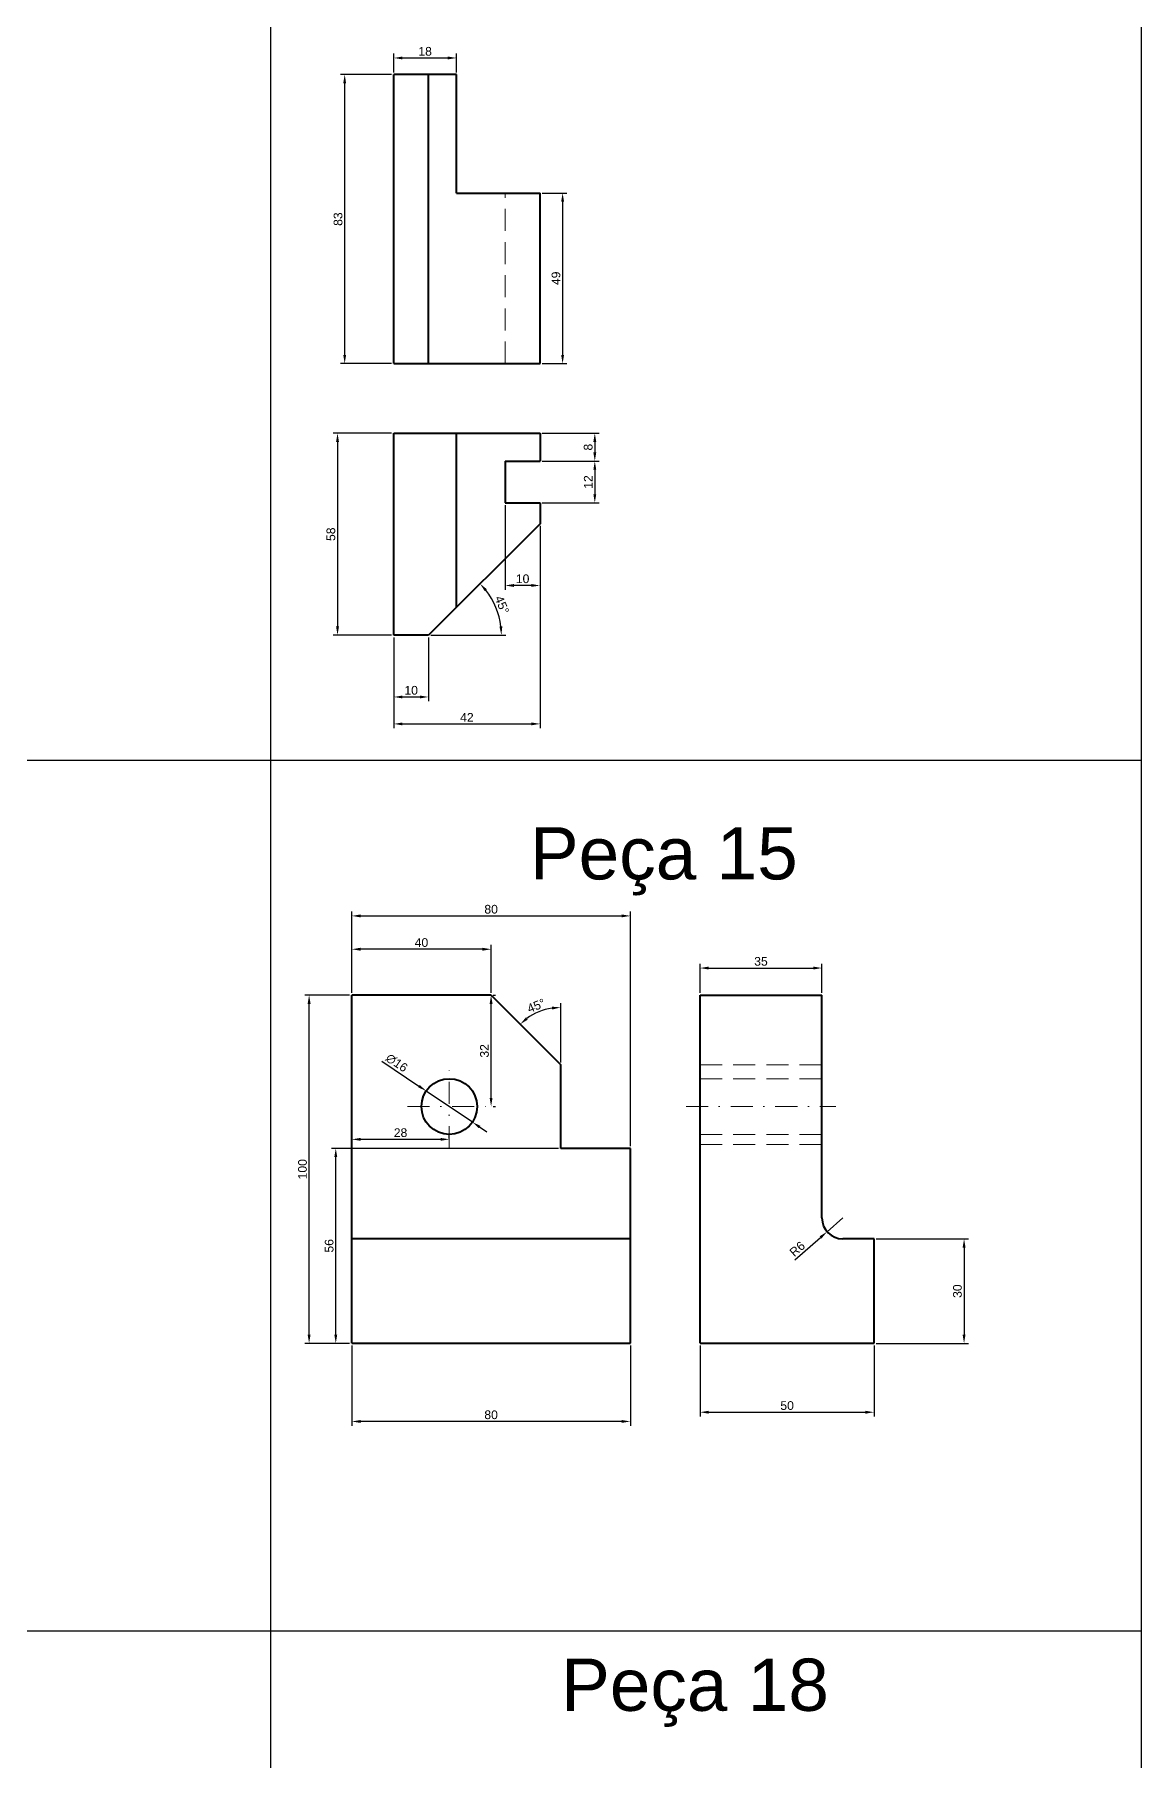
# Model space of a CAD drawing. Header units: millimetres. Extents: x 4747 to 5497, y -1036 to 2514.
# Drawn here: x 5179.6 to 5497.5, y 1226.5 to 1722.2 of the extents above; entities that cross this region are included whole.
import ezdxf

# ---------------------------------------------------------------- set-up
doc = ezdxf.new("R2010")
doc.units = ezdxf.units.MM
doc.linetypes.add('DASHDOT2', pattern=[12.7, 6.35, -3.175, 0, -3.175])
doc.linetypes.add('DASHED2', pattern=[9.525, 6.35, -3.175])
for name, color, linetype, lineweight in [('Cotas', 6, 'Continuous', 20), ('Linha de Centro', 20, 'DASHDOT2', 20), ('Outline', 7, 'Continuous', 40)]:
    doc.layers.add(name, color=color, linetype=linetype, lineweight=lineweight)
doc.layers.add('Linha Tracejada', color=131, linetype='DASHED2', lineweight=20, plot=False)
doc.styles.get("Standard").update_dxf_attribs({"font": 'arial.ttf'})
doc.dimstyles.new('ISO-25', dxfattribs={"dimtxt": 2.5, "dimasz": 2.5, "dimexe": 1.25, "dimexo": 0.625, "dimtad": 1, "dimtxsty": 'Standard', "dimcen": 2.5, "dimadec": 0, "dimazin": 0, "dimtfac": 1, "dimtmove": 0, "dimatfit": 3, "dimfxl": 1, "dimarcsym": 0})

# ---------------------------------------------------------------- blocks, each defined once
blk = doc.blocks.new('*D112')
at = {"layer": 'Cotas', "color": 0, "lineweight": -2, "transparency": 16777216}
for p, q in [((5282.77, 1711.31), (5282.77, 1716.71)), ((5285.27, 1715.46), (5298.27, 1715.46)), ((5300.77, 1711.31), (5300.77, 1716.71))]:
    blk.add_line(p, q, dxfattribs=at)
at = {"layer": 'Cotas', "color": 0, "transparency": 16777216}
for points in [[(5285.27, 1715.88), (5285.27, 1715.05), (5282.77, 1715.46)], [(5298.27, 1715.88), (5298.27, 1715.05), (5300.77, 1715.46)]]:
    blk.add_solid(points, dxfattribs=at)
at = {"layer": 'Defpoints', "color": 0, "transparency": 16777216}
for p in [(5300.77, 1715.46), (5282.77, 1710.68), (5300.77, 1710.68)]:
    blk.add_point(p, dxfattribs=at)
at = {"layer": 'Cotas', "color": 0, "transparency": 16777216, "insert": (5291.77, 1717.36), "char_height": 2.5, "attachment_point": 5}
blk.add_mtext('18', dxfattribs=at)
blk = doc.blocks.new('*D113')
at = {"layer": 'Cotas', "color": 0, "lineweight": -2, "transparency": 16777216}
for p, q in [((5282.15, 1710.68), (5267.43, 1710.68)), ((5268.68, 1630.18), (5268.68, 1708.18)), ((5282.15, 1627.68), (5267.43, 1627.68))]:
    blk.add_line(p, q, dxfattribs=at)
at = {"layer": 'Cotas', "color": 0, "transparency": 16777216}
for points in [[(5268.26, 1708.18), (5269.09, 1708.18), (5268.68, 1710.68)], [(5268.26, 1630.18), (5269.09, 1630.18), (5268.68, 1627.68)]]:
    blk.add_solid(points, dxfattribs=at)
at = {"layer": 'Defpoints', "color": 0, "transparency": 16777216}
for p in [(5268.68, 1710.68), (5282.77, 1710.68), (5282.77, 1627.68)]:
    blk.add_point(p, dxfattribs=at)
at = {"layer": 'Cotas', "color": 0, "transparency": 16777216, "insert": (5266.78, 1669.18), "char_height": 2.5, "attachment_point": 5, "rotation": 90}
blk.add_mtext('83', dxfattribs=at)
blk = doc.blocks.new('*D114')
at = {"layer": 'Cotas', "color": 0, "lineweight": -2, "transparency": 16777216}
for p, q in [((5325.4, 1676.68), (5332.51, 1676.68)), ((5331.26, 1674.18), (5331.26, 1630.18)), ((5325.4, 1627.68), (5332.51, 1627.68))]:
    blk.add_line(p, q, dxfattribs=at)
at = {"layer": 'Cotas', "color": 0, "transparency": 16777216}
for points in [[(5330.84, 1674.18), (5331.67, 1674.18), (5331.26, 1676.68)], [(5330.84, 1630.18), (5331.67, 1630.18), (5331.26, 1627.68)]]:
    blk.add_solid(points, dxfattribs=at)
at = {"layer": 'Defpoints', "color": 0, "transparency": 16777216}
for p in [(5324.77, 1676.68), (5324.77, 1627.68), (5331.26, 1627.68)]:
    blk.add_point(p, dxfattribs=at)
at = {"layer": 'Cotas', "color": 0, "transparency": 16777216, "insert": (5329.36, 1652.18), "char_height": 2.5, "attachment_point": 5, "rotation": 90}
blk.add_mtext('49', dxfattribs=at)
blk = doc.blocks.new('*D115')
at = {"layer": 'Cotas', "color": 0, "lineweight": -2, "transparency": 16777216}
for p, q in [((5325.4, 1607.68), (5341.75, 1607.68)), ((5340.5, 1605.18), (5340.5, 1602.18)), ((5325.4, 1599.68), (5341.75, 1599.68))]:
    blk.add_line(p, q, dxfattribs=at)
at = {"layer": 'Cotas', "color": 0, "transparency": 16777216}
for points in [[(5340.08, 1605.18), (5340.92, 1605.18), (5340.5, 1607.68)], [(5340.08, 1602.18), (5340.92, 1602.18), (5340.5, 1599.68)]]:
    blk.add_solid(points, dxfattribs=at)
at = {"layer": 'Defpoints', "color": 0, "transparency": 16777216}
for p in [(5324.77, 1607.68), (5324.77, 1599.68), (5340.5, 1599.68)]:
    blk.add_point(p, dxfattribs=at)
at = {"layer": 'Cotas', "color": 0, "transparency": 16777216, "insert": (5338.6, 1603.68), "char_height": 2.5, "attachment_point": 5, "rotation": 90}
blk.add_mtext('8', dxfattribs=at)
blk = doc.blocks.new('*D116')
at = {"layer": 'Cotas', "color": 0, "lineweight": -2, "transparency": 16777216}
for p, q in [((5325.4, 1599.68), (5341.75, 1599.68)), ((5340.5, 1597.18), (5340.5, 1590.18)), ((5325.4, 1587.68), (5341.75, 1587.68))]:
    blk.add_line(p, q, dxfattribs=at)
at = {"layer": 'Cotas', "color": 0, "transparency": 16777216}
for points in [[(5340.08, 1597.18), (5340.92, 1597.18), (5340.5, 1599.68)], [(5340.08, 1590.18), (5340.92, 1590.18), (5340.5, 1587.68)]]:
    blk.add_solid(points, dxfattribs=at)
at = {"layer": 'Defpoints', "color": 0, "transparency": 16777216}
for p in [(5324.77, 1599.68), (5324.77, 1587.68), (5340.5, 1587.68)]:
    blk.add_point(p, dxfattribs=at)
at = {"layer": 'Cotas', "color": 0, "transparency": 16777216, "insert": (5338.62, 1593.68), "char_height": 2.5, "attachment_point": 5, "rotation": 90}
blk.add_mtext('12', dxfattribs=at)
blk = doc.blocks.new('*D117')
at = {"layer": 'Cotas', "color": 0, "lineweight": -2, "transparency": 16777216}
for p, q in [((5282.15, 1607.68), (5265.37, 1607.68)), ((5266.62, 1605.18), (5266.62, 1552.18)), ((5282.15, 1549.68), (5265.37, 1549.68))]:
    blk.add_line(p, q, dxfattribs=at)
at = {"layer": 'Cotas', "color": 0, "transparency": 16777216}
for points in [[(5266.2, 1605.18), (5267.04, 1605.18), (5266.62, 1607.68)], [(5266.2, 1552.18), (5267.04, 1552.18), (5266.62, 1549.68)]]:
    blk.add_solid(points, dxfattribs=at)
at = {"layer": 'Defpoints', "color": 0, "transparency": 16777216}
for p in [(5282.77, 1607.68), (5266.62, 1549.68), (5282.77, 1549.68)]:
    blk.add_point(p, dxfattribs=at)
at = {"layer": 'Cotas', "color": 0, "transparency": 16777216, "insert": (5264.72, 1578.68), "char_height": 2.5, "attachment_point": 5, "rotation": 90}
blk.add_mtext('58', dxfattribs=at)
blk = doc.blocks.new('*D118')
at = {"layer": 'Cotas', "color": 0, "lineweight": -2, "transparency": 16777216}
for p, q in [((5282.77, 1549.06), (5282.77, 1530.69)), ((5292.77, 1549.06), (5292.77, 1530.69)), ((5285.27, 1531.94), (5290.27, 1531.94))]:
    blk.add_line(p, q, dxfattribs=at)
at = {"layer": 'Cotas', "color": 0, "transparency": 16777216}
for points in [[(5285.27, 1532.36), (5285.27, 1531.53), (5282.77, 1531.94)], [(5290.27, 1532.36), (5290.27, 1531.53), (5292.77, 1531.94)]]:
    blk.add_solid(points, dxfattribs=at)
at = {"layer": 'Defpoints', "color": 0, "transparency": 16777216}
for p in [(5282.77, 1549.68), (5292.77, 1549.68), (5292.77, 1531.94)]:
    blk.add_point(p, dxfattribs=at)
at = {"layer": 'Cotas', "color": 0, "transparency": 16777216, "insert": (5287.77, 1533.84), "char_height": 2.5, "attachment_point": 5}
blk.add_mtext('10', dxfattribs=at)
blk = doc.blocks.new('*D119')
at = {"layer": 'Cotas', "color": 0, "lineweight": -2, "transparency": 16777216}
for p, q in [((5324.77, 1581.06), (5324.77, 1522.95)), ((5282.77, 1549.06), (5282.77, 1522.95)), ((5285.27, 1524.2), (5322.27, 1524.2))]:
    blk.add_line(p, q, dxfattribs=at)
at = {"layer": 'Cotas', "color": 0, "transparency": 16777216}
for points in [[(5285.27, 1524.62), (5285.27, 1523.79), (5282.77, 1524.2)], [(5322.27, 1524.62), (5322.27, 1523.79), (5324.77, 1524.2)]]:
    blk.add_solid(points, dxfattribs=at)
at = {"layer": 'Defpoints', "color": 0, "transparency": 16777216}
for p in [(5324.77, 1581.68), (5282.77, 1549.68), (5324.77, 1524.2)]:
    blk.add_point(p, dxfattribs=at)
at = {"layer": 'Cotas', "color": 0, "transparency": 16777216, "insert": (5303.77, 1526.08), "char_height": 2.5, "attachment_point": 5}
blk.add_mtext('42', dxfattribs=at)
blk = doc.blocks.new('*D120')
at = {"layer": 'Cotas', "color": 0, "lineweight": -2, "transparency": 16777216}
blk.add_line((5293.4, 1549.68), (5314.93, 1549.68), dxfattribs=at)
blk.add_arc((5292.77, 1549.68), 20.91, 6.8555, 38.1445, dxfattribs=at)
at = {"layer": 'Cotas', "color": 0, "transparency": 16777216}
for points in [[(5308.9, 1562.32), (5309.53, 1562.87), (5307.55, 1564.46)], [(5313.94, 1552.2), (5313.11, 1552.15), (5313.68, 1549.68)]]:
    blk.add_solid(points, dxfattribs=at)
at = {"layer": 'Defpoints', "color": 0, "transparency": 16777216}
for p in [(5324.77, 1581.68), (5312.97, 1555.09), (5282.77, 1549.68), (5292.77, 1549.68), (5292.77, 1549.68)]:
    blk.add_point(p, dxfattribs=at)
at = {"layer": 'Cotas', "color": 0, "transparency": 16777216, "insert": (5313.84, 1558.41), "char_height": 2.5, "attachment_point": 5, "rotation": 292.5}
blk.add_mtext('45°', dxfattribs=at)
blk = doc.blocks.new('*D138')
at = {"layer": 'Cotas', "color": 0, "lineweight": -2, "transparency": 16777216}
for p, q in [((5270.72, 1345.68), (5270.72, 1322.62)), ((5350.72, 1345.68), (5350.72, 1322.62)), ((5348.22, 1323.87), (5273.22, 1323.87))]:
    blk.add_line(p, q, dxfattribs=at)
at = {"layer": 'Cotas', "color": 0, "transparency": 16777216}
for points in [[(5273.22, 1324.28), (5273.22, 1323.45), (5270.72, 1323.87)], [(5348.22, 1324.28), (5348.22, 1323.45), (5350.72, 1323.87)]]:
    blk.add_solid(points, dxfattribs=at)
at = {"layer": 'Defpoints', "color": 0, "transparency": 16777216}
for p in [(5270.72, 1346.3), (5350.72, 1346.3), (5270.72, 1323.87)]:
    blk.add_point(p, dxfattribs=at)
at = {"layer": 'Cotas', "color": 0, "transparency": 16777216, "insert": (5310.72, 1325.77), "char_height": 2.5, "attachment_point": 5}
blk.add_mtext('80', dxfattribs=at)
blk = doc.blocks.new('*D139')
at = {"layer": 'Cotas', "color": 0, "lineweight": -2, "transparency": 16777216}
for p, q in [((5370.72, 1345.68), (5370.72, 1325.27)), ((5420.72, 1345.68), (5420.72, 1325.27)), ((5373.22, 1326.52), (5418.22, 1326.52))]:
    blk.add_line(p, q, dxfattribs=at)
at = {"layer": 'Cotas', "color": 0, "transparency": 16777216}
for points in [[(5373.22, 1326.93), (5373.22, 1326.1), (5370.72, 1326.52)], [(5418.22, 1326.93), (5418.22, 1326.1), (5420.72, 1326.52)]]:
    blk.add_solid(points, dxfattribs=at)
at = {"layer": 'Defpoints', "color": 0, "transparency": 16777216}
for p in [(5370.72, 1346.3), (5420.72, 1346.3), (5420.72, 1326.52)]:
    blk.add_point(p, dxfattribs=at)
at = {"layer": 'Cotas', "color": 0, "transparency": 16777216, "insert": (5395.72, 1328.42), "char_height": 2.5, "attachment_point": 5}
blk.add_mtext('50', dxfattribs=at)
blk = doc.blocks.new('*D140')
at = {"layer": 'Cotas', "color": 0, "lineweight": -2, "transparency": 16777216}
for p, q in [((5421.34, 1376.3), (5447.79, 1376.3)), ((5446.54, 1373.8), (5446.54, 1348.8)), ((5421.34, 1346.3), (5447.79, 1346.3))]:
    blk.add_line(p, q, dxfattribs=at)
at = {"layer": 'Cotas', "color": 0, "transparency": 16777216}
for points in [[(5446.12, 1373.8), (5446.96, 1373.8), (5446.54, 1376.3)], [(5446.12, 1348.8), (5446.96, 1348.8), (5446.54, 1346.3)]]:
    blk.add_solid(points, dxfattribs=at)
at = {"layer": 'Defpoints', "color": 0, "transparency": 16777216}
for p in [(5420.72, 1376.3), (5420.72, 1346.3), (5446.54, 1346.3)]:
    blk.add_point(p, dxfattribs=at)
at = {"layer": 'Cotas', "color": 0, "transparency": 16777216, "insert": (5444.64, 1361.3), "char_height": 2.5, "attachment_point": 5, "rotation": 90}
blk.add_mtext('30', dxfattribs=at)
blk = doc.blocks.new('*D141')
at = {"layer": 'Cotas', "color": 0, "lineweight": -2, "transparency": 16777216}
for p, q in [((5411.72, 1382.3), (5407.2, 1378.36)), ((5397.91, 1370.24), (5405.32, 1376.71))]:
    blk.add_line(p, q, dxfattribs=at)
at = {"layer": 'Cotas', "color": 0, "transparency": 16777216}
blk.add_solid([(5405.04, 1377.03), (5405.59, 1376.4), (5407.2, 1378.36)], dxfattribs=at)
at = {"layer": 'Defpoints', "color": 0, "transparency": 16777216}
for p in [(5407.2, 1378.36), (5411.72, 1382.3)]:
    blk.add_point(p, dxfattribs=at)
at = {"layer": 'Cotas', "color": 0, "transparency": 16777216, "insert": (5398.65, 1373.41), "char_height": 2.5, "attachment_point": 5, "rotation": 41.1419}
blk.add_mtext('R6', dxfattribs=at)
blk = doc.blocks.new('*D142')
at = {"layer": 'Cotas', "color": 0, "lineweight": -2, "transparency": 16777216}
for p, q in [((5370.72, 1446.93), (5370.72, 1455.34)), ((5373.22, 1454.09), (5403.22, 1454.09)), ((5405.72, 1446.93), (5405.72, 1455.34))]:
    blk.add_line(p, q, dxfattribs=at)
at = {"layer": 'Cotas', "color": 0, "transparency": 16777216}
for points in [[(5373.22, 1454.51), (5373.22, 1453.67), (5370.72, 1454.09)], [(5403.22, 1454.51), (5403.22, 1453.67), (5405.72, 1454.09)]]:
    blk.add_solid(points, dxfattribs=at)
at = {"layer": 'Defpoints', "color": 0, "transparency": 16777216}
for p in [(5405.72, 1454.09), (5370.72, 1446.3), (5405.72, 1446.3)]:
    blk.add_point(p, dxfattribs=at)
at = {"layer": 'Cotas', "color": 0, "transparency": 16777216, "insert": (5388.22, 1455.99), "char_height": 2.5, "attachment_point": 5}
blk.add_mtext('35', dxfattribs=at)
blk = doc.blocks.new('*D143')
at = {"layer": 'Cotas', "color": 0, "lineweight": -2, "transparency": 16777216}
for p, q in [((5270.72, 1446.93), (5270.72, 1460.74)), ((5308.22, 1459.49), (5273.22, 1459.49)), ((5310.72, 1446.93), (5310.72, 1460.74))]:
    blk.add_line(p, q, dxfattribs=at)
at = {"layer": 'Cotas', "color": 0, "transparency": 16777216}
for points in [[(5273.22, 1459.91), (5273.22, 1459.07), (5270.72, 1459.49)], [(5308.22, 1459.91), (5308.22, 1459.07), (5310.72, 1459.49)]]:
    blk.add_solid(points, dxfattribs=at)
at = {"layer": 'Defpoints', "color": 0, "transparency": 16777216}
for p in [(5270.72, 1459.49), (5270.72, 1446.3), (5310.72, 1446.3)]:
    blk.add_point(p, dxfattribs=at)
at = {"layer": 'Cotas', "color": 0, "transparency": 16777216, "insert": (5290.72, 1461.39), "char_height": 2.5, "attachment_point": 5}
blk.add_mtext('40', dxfattribs=at)
blk = doc.blocks.new('*D145')
at = {"layer": 'Cotas', "color": 0, "lineweight": -2, "transparency": 16777216}
for p, q in [((5270.09, 1446.3), (5257.21, 1446.3)), ((5258.46, 1348.8), (5258.46, 1443.8)), ((5270.09, 1346.3), (5257.21, 1346.3))]:
    blk.add_line(p, q, dxfattribs=at)
at = {"layer": 'Cotas', "color": 0, "transparency": 16777216}
for points in [[(5258.04, 1443.8), (5258.88, 1443.8), (5258.46, 1446.3)], [(5258.04, 1348.8), (5258.88, 1348.8), (5258.46, 1346.3)]]:
    blk.add_solid(points, dxfattribs=at)
at = {"layer": 'Defpoints', "color": 0, "transparency": 16777216}
for p in [(5258.46, 1446.3), (5270.72, 1446.3), (5270.72, 1346.3)]:
    blk.add_point(p, dxfattribs=at)
at = {"layer": 'Cotas', "color": 0, "transparency": 16777216, "insert": (5256.56, 1396.3), "char_height": 2.5, "attachment_point": 5, "rotation": 90}
blk.add_mtext('100', dxfattribs=at)
blk = doc.blocks.new('*D269')
at = {"layer": 'Cotas', "color": 0, "lineweight": -2, "transparency": 16777216}
for p, q in [((5314.77, 1587.06), (5314.77, 1562.71)), ((5324.77, 1581.06), (5324.77, 1562.71)), ((5322.27, 1563.96), (5317.27, 1563.96))]:
    blk.add_line(p, q, dxfattribs=at)
at = {"layer": 'Cotas', "color": 0, "transparency": 16777216}
for points in [[(5317.27, 1564.38), (5317.27, 1563.55), (5314.77, 1563.96)], [(5322.27, 1564.38), (5322.27, 1563.55), (5324.77, 1563.96)]]:
    blk.add_solid(points, dxfattribs=at)
at = {"layer": 'Defpoints', "color": 0, "transparency": 16777216}
for p in [(5314.77, 1587.68), (5324.77, 1581.68), (5314.77, 1563.96)]:
    blk.add_point(p, dxfattribs=at)
at = {"layer": 'Cotas', "color": 0, "transparency": 16777216, "insert": (5319.77, 1565.87), "char_height": 2.5, "attachment_point": 5}
blk.add_mtext('10', dxfattribs=at)
blk = doc.blocks.new('*D284')
at = {"layer": 'Cotas', "color": 0, "lineweight": -2, "transparency": 16777216}
for p, q in [((5270.72, 1446.93), (5270.72, 1470.31)), ((5273.22, 1469.06), (5348.22, 1469.06)), ((5350.72, 1402.93), (5350.72, 1470.31))]:
    blk.add_line(p, q, dxfattribs=at)
at = {"layer": 'Cotas', "color": 0, "transparency": 16777216}
for points in [[(5273.22, 1469.48), (5273.22, 1468.65), (5270.72, 1469.06)], [(5348.22, 1469.48), (5348.22, 1468.65), (5350.72, 1469.06)]]:
    blk.add_solid(points, dxfattribs=at)
at = {"layer": 'Defpoints', "color": 0, "transparency": 16777216}
for p in [(5350.72, 1469.06), (5270.72, 1446.3), (5350.72, 1402.3)]:
    blk.add_point(p, dxfattribs=at)
at = {"layer": 'Cotas', "color": 0, "transparency": 16777216, "insert": (5310.72, 1470.96), "char_height": 2.5, "attachment_point": 5}
blk.add_mtext('80', dxfattribs=at)
blk = doc.blocks.new('*D285')
at = {"layer": 'Cotas', "color": 0, "lineweight": -2, "transparency": 16777216}
blk.add_line((5330.72, 1426.93), (5330.72, 1444.02), dxfattribs=at)
blk.add_arc((5330.72, 1426.3), 16.47, 98.7047, 126.2953, dxfattribs=at)
at = {"layer": 'Cotas', "color": 0, "transparency": 16777216}
for points in [[(5328.19, 1443), (5328.26, 1442.17), (5330.72, 1442.77)], [(5321.24, 1439.26), (5320.7, 1439.9), (5319.07, 1437.95)]]:
    blk.add_solid(points, dxfattribs=at)
at = {"layer": 'Defpoints', "color": 0, "transparency": 16777216}
for p in [(5310.72, 1446.3), (5326.45, 1442.21), (5330.72, 1426.3), (5330.72, 1426.3), (5330.72, 1402.3)]:
    blk.add_point(p, dxfattribs=at)
at = {"layer": 'Cotas', "color": 0, "transparency": 16777216, "insert": (5323.69, 1443.27), "char_height": 2.5, "attachment_point": 5, "rotation": 22.5}
blk.add_mtext('45°', dxfattribs=at)
blk = doc.blocks.new('*D286')
at = {"layer": 'Cotas', "color": 0, "lineweight": -2, "transparency": 16777216}
for p, q in [((5279.39, 1427.33), (5290.01, 1420.17)), ((5305.35, 1409.83), (5292.08, 1418.77)), ((5307.42, 1408.44), (5309.5, 1407.04))]:
    blk.add_line(p, q, dxfattribs=at)
at = {"layer": 'Cotas', "color": 0, "transparency": 16777216}
for points in [[(5290.24, 1420.52), (5289.78, 1419.83), (5292.08, 1418.77)], [(5307.66, 1408.78), (5307.19, 1408.09), (5305.35, 1409.83)]]:
    blk.add_solid(points, dxfattribs=at)
at = {"layer": 'Defpoints', "color": 0, "transparency": 16777216}
for p in [(5292.08, 1418.77), (5305.35, 1409.83)]:
    blk.add_point(p, dxfattribs=at)
at = {"layer": 'Cotas', "color": 0, "transparency": 16777216, "insert": (5283.62, 1426.85), "char_height": 2.5, "attachment_point": 5, "rotation": 326.0226}
blk.add_mtext('∅16', dxfattribs=at)
blk = doc.blocks.new('*D287')
at = {"layer": 'Cotas', "color": 0, "lineweight": -2, "transparency": 16777216}
for p, q in [((5310.72, 1416.8), (5310.72, 1443.8)), ((5311.34, 1446.3), (5311.97, 1446.3)), ((5311.34, 1414.3), (5311.97, 1414.3))]:
    blk.add_line(p, q, dxfattribs=at)
at = {"layer": 'Cotas', "color": 0, "transparency": 16777216}
for points in [[(5310.3, 1443.8), (5311.13, 1443.8), (5310.72, 1446.3)], [(5310.3, 1416.8), (5311.13, 1416.8), (5310.72, 1414.3)]]:
    blk.add_solid(points, dxfattribs=at)
at = {"layer": 'Defpoints', "color": 0, "transparency": 16777216}
for p in [(5310.72, 1446.3), (5310.72, 1446.3), (5310.72, 1414.3)]:
    blk.add_point(p, dxfattribs=at)
at = {"layer": 'Cotas', "color": 0, "transparency": 16777216, "insert": (5308.82, 1430.3), "char_height": 2.5, "attachment_point": 5, "rotation": 90}
blk.add_mtext('32', dxfattribs=at)
blk = doc.blocks.new('*D288')
at = {"layer": 'Cotas', "color": 0, "lineweight": -2, "transparency": 16777216}
for p, q in [((5270.72, 1402.93), (5270.72, 1406.14)), ((5296.22, 1404.89), (5273.22, 1404.89)), ((5298.72, 1405.16), (5298.72, 1406.14))]:
    blk.add_line(p, q, dxfattribs=at)
at = {"layer": 'Cotas', "color": 0, "transparency": 16777216}
for points in [[(5273.22, 1405.3), (5273.22, 1404.47), (5270.72, 1404.89)], [(5296.22, 1405.3), (5296.22, 1404.47), (5298.72, 1404.89)]]:
    blk.add_solid(points, dxfattribs=at)
at = {"layer": 'Defpoints', "color": 0, "transparency": 16777216}
for p in [(5270.72, 1404.89), (5298.72, 1404.53), (5270.72, 1402.3)]:
    blk.add_point(p, dxfattribs=at)
at = {"layer": 'Cotas', "color": 0, "transparency": 16777216, "insert": (5284.72, 1406.79), "char_height": 2.5, "attachment_point": 5}
blk.add_mtext('28', dxfattribs=at)
blk = doc.blocks.new('*D289')
at = {"layer": 'Cotas', "color": 0, "lineweight": -2, "transparency": 16777216}
for p, q in [((5330.09, 1402.3), (5264.87, 1402.3)), ((5266.12, 1348.8), (5266.12, 1399.8)), ((5270.09, 1346.3), (5264.87, 1346.3))]:
    blk.add_line(p, q, dxfattribs=at)
at = {"layer": 'Cotas', "color": 0, "transparency": 16777216}
for points in [[(5265.7, 1399.8), (5266.53, 1399.8), (5266.12, 1402.3)], [(5265.7, 1348.8), (5266.53, 1348.8), (5266.12, 1346.3)]]:
    blk.add_solid(points, dxfattribs=at)
at = {"layer": 'Defpoints', "color": 0, "transparency": 16777216}
for p in [(5266.12, 1402.3), (5330.72, 1402.3), (5270.72, 1346.3)]:
    blk.add_point(p, dxfattribs=at)
at = {"layer": 'Cotas', "color": 0, "transparency": 16777216, "insert": (5264.22, 1374.3), "char_height": 2.5, "attachment_point": 5, "rotation": 90}
blk.add_mtext('56', dxfattribs=at)

msp = doc.modelspace()

# ---------------------------------------------------------------- linework, layer by layer
for p, q in [((5247.484, 1513.772), (5247.484, 1763.772)), ((5497.484, 1513.772), (5497.484, 1763.772)), ((4997.484, 1513.772), (5247.484, 1513.772)), ((5247.484, 1513.772), (5497.484, 1513.772)), ((5247.484, 1263.772), (5247.484, 1513.772)), ((5497.484, 1263.772), (5497.484, 1513.772)), ((4997.484, 1263.772), (5247.484, 1263.772)), ((5247.484, 1263.772), (5497.484, 1263.772)), ((5247.484, 1013.772), (5247.484, 1263.772)), ((5497.484, 1013.772), (5497.484, 1263.772))]:
    msp.add_line(p, q)
at = {"layer": 'Linha de Centro'}
for p, q in [((5298.718, 1402.304), (5298.718, 1426.304)), ((5286.718, 1414.304), (5310.718, 1414.304)), ((5366.718, 1414.304), (5409.718, 1414.304))]:
    msp.add_line(p, q, dxfattribs=at)
at = {"layer": 'Linha Tracejada'}
for p, q in [((5314.771, 1627.681), (5314.771, 1676.681)), ((5370.718, 1426.304), (5405.718, 1426.304)), ((5370.718, 1422.304), (5405.718, 1422.304)), ((5370.718, 1406.304), (5405.718, 1406.304)), ((5370.718, 1403.397), (5405.718, 1403.397))]:
    msp.add_line(p, q, dxfattribs=at)
at = {"layer": 'Outline'}
for p, q in [((5282.771, 1627.681), (5282.771, 1710.681)), ((5300.771, 1710.681), (5282.771, 1710.681)), ((5292.771, 1627.681), (5292.771, 1710.681)), ((5300.771, 1676.681), (5300.771, 1710.681)), ((5300.771, 1676.681), (5324.771, 1676.681)), ((5324.771, 1627.681), (5324.771, 1676.681)), ((5282.771, 1627.681), (5324.771, 1627.681)), ((5282.771, 1549.681), (5282.771, 1607.681)), ((5282.771, 1607.681), (5324.771, 1607.681)), ((5300.771, 1557.681), (5300.771, 1607.681)), ((5324.771, 1607.681), (5324.771, 1599.681)), ((5314.771, 1599.681), (5324.771, 1599.681)), ((5314.771, 1599.681), (5314.771, 1587.681)), ((5314.771, 1587.681), (5324.771, 1587.681)), ((5324.771, 1587.681), (5324.771, 1581.681)), ((5324.771, 1581.681), (5292.771, 1549.681)), ((5292.771, 1549.681), (5282.771, 1549.681)), ((5310.718, 1446.304), (5270.718, 1446.304)), ((5270.718, 1346.304), (5270.718, 1446.304)), ((5310.718, 1446.304), (5330.718, 1426.304)), ((5370.718, 1346.304), (5370.718, 1446.304)), ((5370.718, 1446.304), (5405.718, 1446.304)), ((5405.718, 1391.304), (5405.718, 1446.304)), ((5330.718, 1402.304), (5330.718, 1426.304)), ((5350.718, 1402.304), (5330.718, 1402.304)), ((5350.718, 1346.304), (5350.718, 1402.304)), ((5405.718, 1382.304), (5405.718, 1391.304)), ((5350.718, 1376.304), (5270.718, 1376.304)), ((5420.718, 1376.304), (5411.718, 1376.304)), ((5420.718, 1376.304), (5411.718, 1376.304)), ((5420.718, 1346.304), (5420.718, 1376.304)), ((5270.718, 1346.304), (5350.718, 1346.304)), ((5370.718, 1346.304), (5420.718, 1346.304))]:
    msp.add_line(p, q, dxfattribs=at)
msp.add_circle((5298.718, 1414.304), 8, dxfattribs=at)
msp.add_arc((5411.718, 1382.304), 6, 180, 270, dxfattribs=at)

# ---------------------------------------------------------------- texts
at = {"layer": 'Outline', "char_height": 15, "attachment_point": 1}
for s, insert in [('Peça 15', (5321.885, 1494.538)), ('Peça 18', (5330.837, 1255.755))]:
    msp.add_mtext_dynamic_manual_height_columns(s, width=109.36013, gutter_width=12.5, heights=[0], dxfattribs=dict(at, insert=insert))

# ---------------------------------------------------------------- dimensions: what is measured, and where the dimension line sits
at = {"layer": 'Cotas'}
for base, p1, p2, picture, middle in [((5300.771, 1715.462), (5282.771, 1710.681), (5300.771, 1710.681), '*D112', (5291.771, 1717.364)), ((5314.771, 1563.965), (5324.771, 1581.681), (5314.771, 1587.681), '*D269', (5319.771, 1565.866)), ((5324.771, 1524.204), (5282.771, 1549.681), (5324.771, 1581.681), '*D119', (5303.771, 1526.084)), ((5292.771, 1531.943), (5282.771, 1549.681), (5292.771, 1549.681), '*D118', (5287.771, 1533.844)), ((5350.718, 1469.063), (5270.718, 1446.304), (5350.718, 1402.304), '*D284', (5310.718, 1470.964)), ((5270.718, 1459.491), (5310.718, 1446.304), (5270.718, 1446.304), '*D143', (5290.718, 1461.393)), ((5405.718, 1454.09), (5370.718, 1446.304), (5405.718, 1446.304), '*D142', (5388.218, 1455.992)), ((5270.718, 1323.867), (5350.718, 1346.304), (5270.718, 1346.304), '*D138', (5310.718, 1325.768)), ((5420.718, 1326.516), (5370.718, 1346.304), (5420.718, 1346.304), '*D139', (5395.718, 1328.417))]:
    dim = msp.add_linear_dim(base=base, p1=p1, p2=p2, dimstyle='ISO-25', dxfattribs=at)
    dim.commit()
    dim.dimension.update_dxf_attribs({"geometry": picture, "text_midpoint": middle})
for base, p1, p2, picture, middle in [((5268.678, 1710.681), (5282.771, 1627.681), (5282.771, 1710.681), '*D113', (5266.776, 1669.181)), ((5266.619, 1549.681), (5282.771, 1607.681), (5282.771, 1549.681), '*D117', (5264.718, 1578.681)), ((5340.5, 1599.681), (5324.771, 1607.681), (5324.771, 1599.681), '*D115', (5338.598, 1603.681)), ((5340.5, 1587.681), (5324.771, 1599.681), (5324.771, 1587.681), '*D116', (5338.62, 1593.681)), ((5258.46, 1446.304), (5270.718, 1346.304), (5270.718, 1446.304), '*D145', (5256.559, 1396.304)), ((5310.718, 1446.304), (5310.718, 1414.304), (5310.718, 1446.304), '*D287', (5308.815, 1430.304)), ((5266.118, 1402.304), (5270.718, 1346.304), (5330.718, 1402.304), '*D289', (5264.217, 1374.304)), ((5446.541, 1346.304), (5420.718, 1376.304), (5420.718, 1346.304), '*D140', (5444.639, 1361.304))]:
    dim = msp.add_linear_dim(base=base, p1=p1, p2=p2, angle=90, dimstyle='ISO-25', dxfattribs=at)
    dim.commit()
    dim.dimension.update_dxf_attribs({"geometry": picture, "text_midpoint": middle})
dim = msp.add_linear_dim(base=(5331.258, 1627.681), p1=(5324.771, 1676.681), p2=(5324.771, 1627.681), angle=90, dimstyle='ISO-25', dxfattribs=at)
dim.commit()
dim.dimension.update_dxf_attribs({"geometry": '*D114', "text_midpoint": (5331.258, 1652.181), "dimtype": 160})
for base, line1, line2, picture, middle in [((5312.966, 1555.092), ((5324.771, 1581.681), (5292.771, 1549.681)), ((5292.771, 1549.681), (5282.771, 1549.681)), '*D120', (5313.839, 1558.407)), ((5326.455, 1442.214), ((5310.718, 1446.304), (5330.718, 1426.304)), ((5330.718, 1402.304), (5330.718, 1426.304)), '*D285', (5323.689, 1443.273))]:
    dim = msp.add_angular_dim_2l(base=base, line1=line1, line2=line2, dimstyle='ISO-25', dxfattribs=at)
    dim.commit()
    dim.dimension.update_dxf_attribs({"geometry": picture, "text_midpoint": middle})
dim = msp.add_diameter_dim_2p(p1=(5305.352, 1409.833), p2=(5292.084, 1418.775), dimstyle='ISO-25', dxfattribs=at)
dim.commit()
dim.dimension.update_dxf_attribs({"geometry": '*D286', "text_midpoint": (5282.523, 1425.218), "dimtype": 163})
dim = msp.add_linear_dim(base=(5270.718, 1404.885), p1=(5298.718, 1404.532), p2=(5270.718, 1402.304), dimstyle='ISO-25', dxfattribs=at)
dim.commit()
dim.dimension.update_dxf_attribs({"geometry": '*D288', "text_midpoint": (5284.718, 1404.885), "dimtype": 160})
dim = msp.add_radius_dim(center=(5411.718, 1382.304), mpoint=(5407.199, 1378.356), dimstyle='ISO-25', dxfattribs=at)
dim.commit()
dim.dimension.update_dxf_attribs({"geometry": '*D141', "text_midpoint": (5399.903, 1371.982), "dimtype": 164})

doc.saveas('drawing.dxf')
